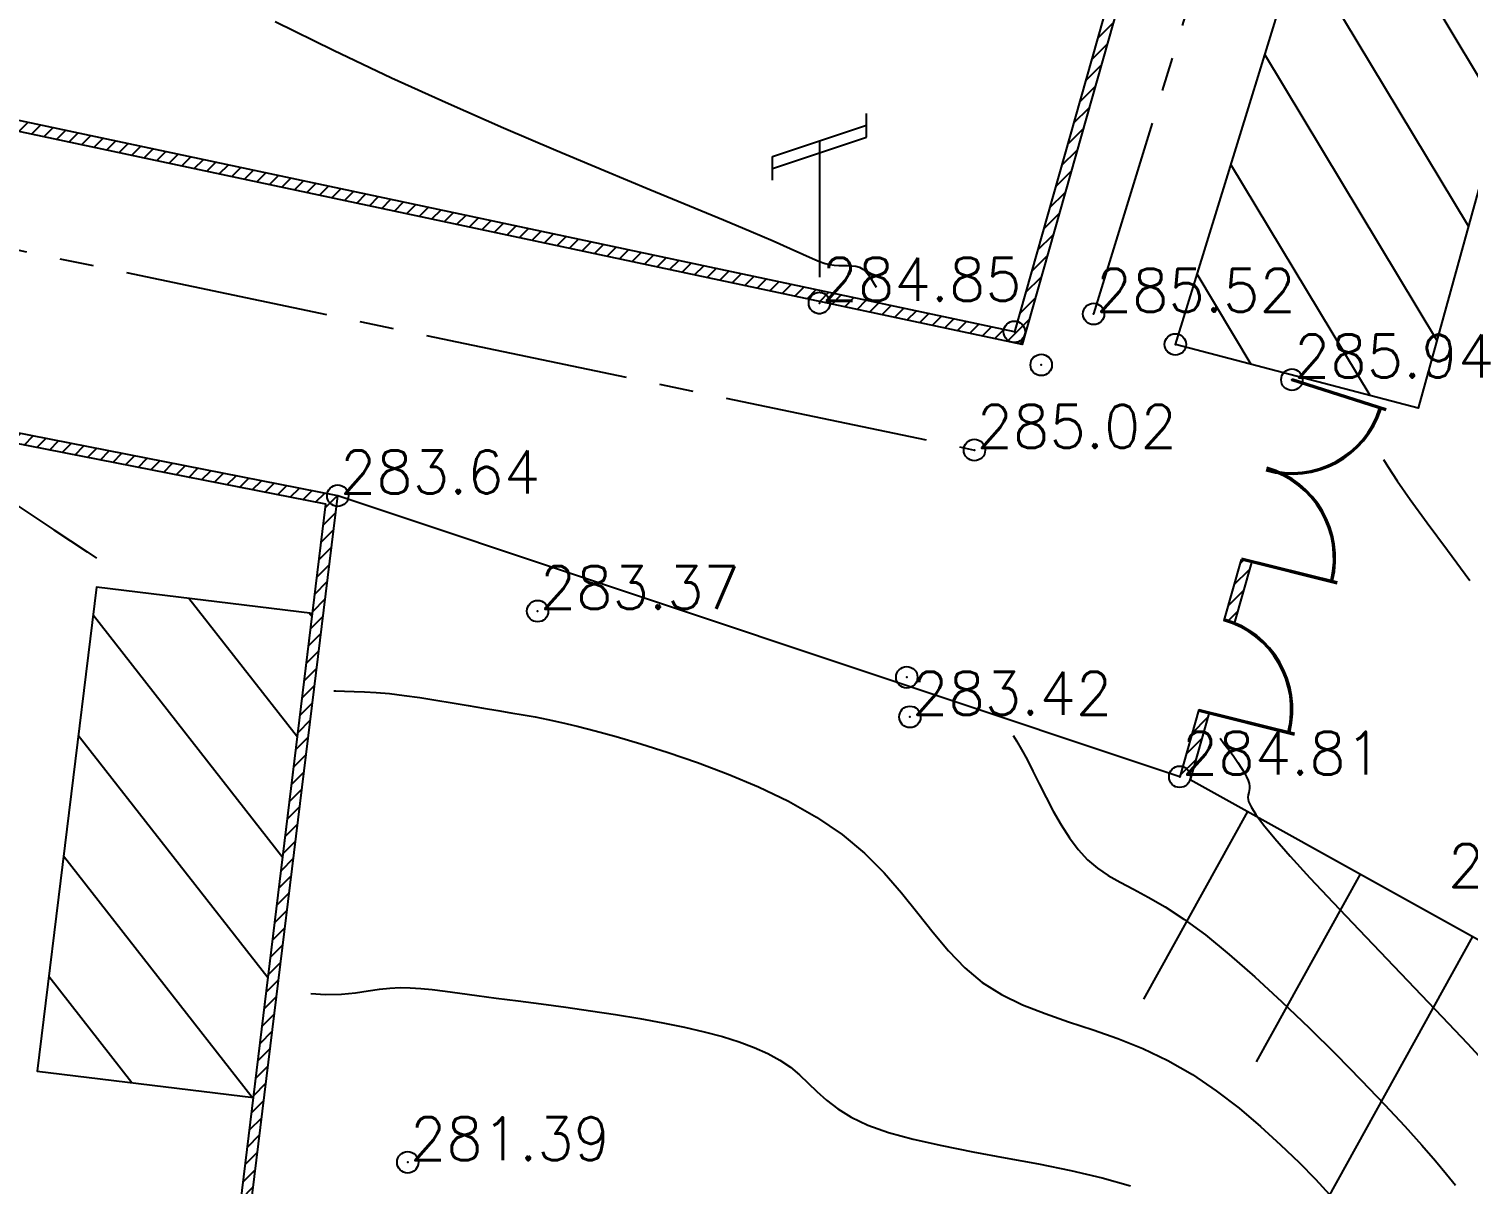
# Model space of a CAD drawing. Header units: millimetres. Extents: x 524954 to 526204, y 9523489 to 9524010.
# Drawn here: x 525845.08 to 525878.64, y 9523722.65 to 9523749.57 of the extents above; entities that cross this region are included whole.
import ezdxf
from ezdxf.enums import TextEntityAlignment as Align

# ---------------------------------------------------------------- set-up
doc = ezdxf.new("R2010")
doc.units = ezdxf.units.MM
doc.header["$PDMODE"] = 32
doc.header["$PDSIZE"] = 0.5
doc.linetypes.add('AXES2', pattern=[28.575, 19.05, -3.175, 3.175, -3.175])
doc.linetypes.add('CACHE2', pattern=[4.7625, 3.175, -1.5875])
for name, color, linetype in [('Axe_Piste', 3, 'AXES2'), ('Bati', 6, 'Continuous'), ('Bati_H', 1, 'Continuous'), ('Cloture', 7, 'Continuous'), ('CN_01_00', 3, 'Continuous'), ('CN_02_00', 4, 'Continuous'), ('CN_05_00', 6, 'Continuous'), ('Haut_Talus', 30, 'Continuous'), ('Murs', 1, 'Continuous'), ('Réseau_Electrique', 1, 'CACHE2'), ('Talus', 2, 'Continuous'), ('TopoAlt', 3, 'Continuous'), ('TOPOJIS', 7, 'Continuous')]:
    doc.layers.add(name, color=color, linetype=linetype)
doc.styles.add('Simplex 1.0', font='Simplex.shx', dxfattribs={"width": 0.99, "height": 1})
doc.linetypes.add('LIMITE1', pattern='A,6.35,-2.54,[133,ltypeshp.shx,S=2.54,R=0,X=-2.54,Y=0],-2.54,25.4', length=36.83)
pattern_1 = [(45, (0, 0), (-0.1767766952966, 0.1767766952966), [])]

# ---------------------------------------------------------------- blocks, each defined once
blk = doc.blocks.new('TCPOINT M')
at = {"color": 0}
blk.add_point((0, 0), dxfattribs=at)
at = {"layer": 'TopoAlt', "style": 'Simplex 1.0', "width": 0.99}
blk.add_attdef('ALT', (0.15, 0.15), '', height=1, dxfattribs=at)
blk = doc.blocks.new('e004')
at = {"color": 0}
blk.add_line((0, 3.777478), (0, 0.25), dxfattribs=at)
for points in [[(-1.096503, 3.137365), (-1.096503, 3.412949), (1.096503, 4.142007), (1.096503, 4.417591)], [(-1.096503, 2.861781), (-1.096503, 3.137365), (1.096503, 3.866423), (1.096503, 4.142007)]]:
    blk.add_lwpolyline(points, dxfattribs=at)
blk.add_circle((0, 0), 0.25, dxfattribs=at)

msp = doc.modelspace()

# ---------------------------------------------------------------- hatches: boundary and pattern name
at = {"layer": 'Bati_H'}
h = msp.add_hatch(dxfattribs=at)
h.set_pattern_fill('_U', color=256, scale=2, angle=-58.9291, style=0, pattern_type=0)
h.set_pattern_definition([(301.070916363, (0, 0), (1.7130583386, 1.0321972334), [])])
h.paths.add_polyline_path([(525923.191, 9523748.26), (525922.383, 9523745.003), (525881.585, 9523753.383), (525880.715, 9523752.455), (525877.469, 9523740.728), (525871.811, 9523742.213), (525875.508, 9523754.178), (525877.11, 9523758.739), (525878.976, 9523758.184), (525879.749, 9523762.513), (525924.55, 9523753.55), (525923.235, 9523748.249)])
h = msp.add_hatch(dxfattribs=at)
h.set_pattern_fill('_U', color=256, scale=2, angle=128.027, style=0, pattern_type=0)
h.set_pattern_definition([(128.02702112, (0, 0), (-1.5754406308, -1.2320660773), [])])
h.paths.add_polyline_path([(525850.317, 9523724.664), (525851.696, 9523735.944), (525846.657, 9523736.56), (525845.277, 9523725.281)])
at = {"layer": 'Murs'}
h = msp.add_hatch(dxfattribs=at)
h.set_pattern_fill('_U', color=256, scale=0.25, angle=45, style=0, pattern_type=0)
h.set_pattern_definition(pattern_1)
h.paths.add_polyline_path([(525874.373, 9523763.858), (525868.238, 9523742.215), (525828.739, 9523750.601), (525831.154, 9523766.338), (525831.401, 9523766.3), (525829.022, 9523750.796), (525868.061, 9523742.508), (525874.132, 9523763.926)])
h = msp.add_hatch(dxfattribs=at)
h.set_pattern_fill('_U', color=256, scale=0.25, angle=45, style=0, pattern_type=0)
h.set_pattern_definition(pattern_1)
h.paths.add_polyline_path([(525833.495, 9523742.374), (525829.981, 9523722.584), (525849.886, 9523719.086), (525852.284, 9523738.689), (525852.284, 9523738.689)])
h.paths.add_polyline_path([(525833.696, 9523742.079), (525830.271, 9523722.786), (525849.67, 9523719.377), (525852.007, 9523738.488)], flags=0)
h = msp.add_hatch(dxfattribs=at)
h.set_pattern_fill('_U', color=256, scale=0.25, angle=45, style=0, pattern_type=0)
h.set_pattern_definition(pattern_1)
h.paths.add_polyline_path([(525873.344, 9523737.199), (525872.942, 9523735.779), (525873.183, 9523735.711), (525873.584, 9523737.131)])
h = msp.add_hatch(dxfattribs=at)
h.set_pattern_fill('_U', color=256, scale=0.25, angle=45, style=0, pattern_type=0)
h.set_pattern_definition(pattern_1)
h.paths.add_polyline_path([(525872.357, 9523733.708), (525871.913, 9523732.139), (525872.154, 9523732.071), (525872.597, 9523733.64)])

# ---------------------------------------------------------------- linework, layer by layer
at = {"layer": 'Axe_Piste', "ltscale": 0.25, "flags": 128}
for points in [[(525875.469, 9523761.025), (525869.905, 9523742.924)], [(525748.441, 9523757.841), (525768.094, 9523754.579), (525783.07, 9523752.733), (525789.498, 9523752.619), (525809.979, 9523750.73), (525834.488, 9523746.577), (525867.128, 9523739.752)]]:
    msp.add_lwpolyline(points, dxfattribs=at)
at = {"layer": 'Bati', "flags": 128}
for points in [[(525923.191, 9523748.26), (525922.383, 9523745.003), (525881.585, 9523753.383), (525880.715, 9523752.455), (525877.469, 9523740.728), (525871.811, 9523742.213), (525875.508, 9523754.178), (525875.508, 9523754.178), (525877.11, 9523758.739), (525878.976, 9523758.184), (525879.749, 9523762.513), (525924.55, 9523753.55), (525923.235, 9523748.249)], [(525850.317, 9523724.664), (525851.696, 9523735.944), (525846.657, 9523736.56), (525845.277, 9523725.281)]]:
    msp.add_lwpolyline(points, close=True, dxfattribs=at)
at = {"layer": 'Cloture', "flags": 128}
for points in [[(525874.373, 9523763.858), (525868.238, 9523742.215), (525828.739, 9523750.601), (525831.154, 9523766.338)], [(525874.132, 9523763.926), (525868.061, 9523742.508), (525829.022, 9523750.796), (525831.401, 9523766.3)], [(525874.523, 9523741.377), (525876.716, 9523740.681)], [(525874.534, 9523741.411), (525876.727, 9523740.716)], [(525873.344, 9523737.199), (525872.942, 9523735.779)], [(525873.584, 9523737.131), (525873.183, 9523735.711)], [(525873.344, 9523737.199), (525875.577, 9523736.644)], [(525873.352, 9523737.235), (525875.586, 9523736.68)], [(525872.357, 9523733.708), (525871.913, 9523732.139)], [(525872.597, 9523733.64), (525872.154, 9523732.071)], [(525872.347, 9523733.673), (525874.58, 9523733.118)], [(525872.356, 9523733.708), (525874.589, 9523733.153)]]:
    msp.add_lwpolyline(points, dxfattribs=at)
for points in [[(525833.495, 9523742.374), (525829.981, 9523722.584), (525849.886, 9523719.086), (525852.284, 9523738.689), (525852.284, 9523738.689)], [(525833.696, 9523742.079), (525830.271, 9523722.786), (525849.67, 9523719.377), (525852.007, 9523738.488)]]:
    msp.add_lwpolyline(points, close=True, dxfattribs=at)
at = {"layer": 'Cloture', "linetype": 'LIMITE1', "ltscale": 0.1, "flags": 128}
msp.add_lwpolyline([(525871.913, 9523732.139), (525852.284, 9523738.689)], dxfattribs=at)
at = {"layer": 'Cloture'}
for centre, radius, start, end in [((525874.523, 9523741.377), 2.188, 254.1059, 342.4034), ((525874.523, 9523741.377), 2.152, 254.1059, 342.4034), ((525873.352, 9523737.235), 2.188, 346.0431, 74.3406), ((525873.352, 9523737.235), 2.152, 346.0431, 74.3406), ((525872.356, 9523733.708), 2.152, 346.0431, 74.3406), ((525872.356, 9523733.708), 2.188, 346.0431, 74.3406)]:
    msp.add_arc(centre, radius, start, end, dxfattribs=at)
at = {"layer": 'CN_01_00', "elevation": 283, "flags": 128}
for points in [[(525842.02, 9523740.253), (525842.231, 9523740.123), (525843.121, 9523739.558), (525843.995, 9523738.994), (525844.845, 9523738.438), (525845.662, 9523737.897), (525846.44, 9523737.379), (525846.655, 9523737.235)], [(525852.191, 9523734.145), (525852.235, 9523734.141), (525852.443, 9523734.133), (525852.663, 9523734.128), (525852.905, 9523734.122), (525853.179, 9523734.106), (525853.489, 9523734.077), (525853.831, 9523734.035), (525854.195, 9523733.983), (525854.571, 9523733.925), (525854.951, 9523733.863), (525855.324, 9523733.799), (525855.683, 9523733.738), (525856.017, 9523733.681), (525856.321, 9523733.631), (525856.606, 9523733.584), (525856.888, 9523733.534), (525857.182, 9523733.477), (525857.503, 9523733.407), (525857.865, 9523733.321), (525858.285, 9523733.211), (525858.776, 9523733.075), (525859.349, 9523732.906), (525859.989, 9523732.705), (525860.673, 9523732.471), (525861.382, 9523732.204), (525862.095, 9523731.903), (525862.789, 9523731.568), (525863.445, 9523731.199), (525864.042, 9523730.796), (525864.564, 9523730.36), (525865.021, 9523729.902), (525865.429, 9523729.432), (525865.806, 9523728.965), (525866.165, 9523728.51), (525866.525, 9523728.082), (525866.9, 9523727.691), (525867.306, 9523727.349), (525867.757, 9523727.065), (525868.248, 9523726.828), (525868.772, 9523726.622), (525869.323, 9523726.432), (525869.892, 9523726.243), (525870.472, 9523726.041), (525871.056, 9523725.809), (525871.638, 9523725.533), (525872.208, 9523725.202), (525872.763, 9523724.826), (525873.295, 9523724.418), (525873.798, 9523723.994), (525874.266, 9523723.567), (525874.694, 9523723.152), (525875.075, 9523722.762), (525875.403, 9523722.411)]]:
    msp.add_lwpolyline(points, dxfattribs=at)
at = {"layer": 'CN_02_00', "flags": 128}
for points, elevation in [([(525876.664, 9523739.534), (525876.762, 9523739.37), (525876.983, 9523739.034), (525877.287, 9523738.6), (525877.682, 9523738.056), (525878.153, 9523737.42), (525878.674, 9523736.716)], 286), ([(525868.026, 9523733.103), (525868.105, 9523732.981), (525868.225, 9523732.778), (525868.353, 9523732.543), (525868.49, 9523732.273), (525868.638, 9523731.975), (525868.796, 9523731.66), (525868.966, 9523731.339), (525869.147, 9523731.022), (525869.34, 9523730.72), (525869.545, 9523730.444), (525869.763, 9523730.204), (525869.996, 9523730.007), (525870.247, 9523729.839), (525870.524, 9523729.682), (525870.833, 9523729.52), (525871.18, 9523729.334), (525871.571, 9523729.106), (525872.012, 9523728.819), (525872.51, 9523728.454), (525873.066, 9523728.001), (525873.667, 9523727.475), (525874.294, 9523726.898), (525874.927, 9523726.29), (525875.549, 9523725.675), (525876.142, 9523725.073), (525876.685, 9523724.506), (525877.161, 9523723.996), (525877.557, 9523723.559), (525877.878, 9523723.192), (525878.136, 9523722.884), (525878.342, 9523722.626)], 284), ([(525851.654, 9523727.088), (525851.994, 9523727.064), (525852.369, 9523727.073), (525852.699, 9523727.106), (525852.992, 9523727.15), (525853.256, 9523727.191), (525853.501, 9523727.217), (525853.736, 9523727.229), (525853.971, 9523727.226), (525854.218, 9523727.21), (525854.486, 9523727.183), (525854.786, 9523727.146), (525855.129, 9523727.1), (525855.525, 9523727.046), (525855.98, 9523726.985), (525856.486, 9523726.919), (525857.029, 9523726.847), (525857.598, 9523726.769), (525858.178, 9523726.686), (525858.757, 9523726.598), (525859.323, 9523726.505), (525859.862, 9523726.407), (525860.364, 9523726.306), (525860.827, 9523726.199), (525861.252, 9523726.085), (525861.64, 9523725.963), (525861.991, 9523725.832), (525862.307, 9523725.691), (525862.588, 9523725.537), (525862.835, 9523725.371), (525863.052, 9523725.192), (525863.253, 9523725.001), (525863.456, 9523724.804), (525863.679, 9523724.605), (525863.94, 9523724.406), (525864.255, 9523724.212), (525864.643, 9523724.026), (525865.121, 9523723.852), (525865.701, 9523723.694), (525866.364, 9523723.546), (525867.087, 9523723.404), (525867.847, 9523723.264), (525868.618, 9523723.119), (525869.378, 9523722.965), (525870.101, 9523722.798), (525870.765, 9523722.611)], 282)]:
    msp.add_lwpolyline(points, dxfattribs=dict(at, elevation=elevation))
at = {"layer": 'CN_05_00', "elevation": 285, "flags": 128}
for points in [[(525850.822, 9523749.735), (525852.182, 9523749.066), (525853.535, 9523748.427), (525854.863, 9523747.824), (525856.148, 9523747.259), (525857.371, 9523746.736), (525858.515, 9523746.258), (525859.559, 9523745.826), (525860.487, 9523745.446), (525861.28, 9523745.119), (525861.924, 9523744.847), (525862.434, 9523744.626), (525862.829, 9523744.451), (525863.128, 9523744.317), (525863.351, 9523744.217), (525863.516, 9523744.147), (525863.643, 9523744.1), (525863.752, 9523744.072), (525863.858, 9523744.058), (525863.964, 9523744.053), (525864.068, 9523744.052), (525864.169, 9523744.051), (525864.267, 9523744.047), (525864.359, 9523744.035), (525864.446, 9523744.01), (525864.525, 9523743.969), (525864.596, 9523743.909), (525864.66, 9523743.832), (525864.72, 9523743.743), (525864.777, 9523743.645), (525864.832, 9523743.546)], [(525872.852, 9523733.036), (525872.944, 9523732.918), (525873.062, 9523732.763), (525873.172, 9523732.612), (525873.271, 9523732.47), (525873.356, 9523732.341), (525873.423, 9523732.23), (525873.473, 9523732.135), (525873.508, 9523732.054), (525873.53, 9523731.984), (525873.54, 9523731.923), (525873.541, 9523731.869), (525873.534, 9523731.819), (525873.521, 9523731.77), (525873.505, 9523731.72), (525873.5, 9523731.656), (525873.519, 9523731.567), (525873.578, 9523731.439), (525873.689, 9523731.26), (525873.868, 9523731.018), (525874.128, 9523730.7), (525874.485, 9523730.292), (525874.946, 9523729.789), (525875.492, 9523729.208), (525876.098, 9523728.571), (525876.739, 9523727.901), (525877.39, 9523727.22), (525878.025, 9523726.553), (525878.62, 9523725.922), (525879.149, 9523725.349)]]:
    msp.add_lwpolyline(points, dxfattribs=at)
at = {"layer": 'Haut_Talus', "flags": 128}
msp.add_lwpolyline([(525967.078, 9523715.393), (525957.192, 9523708.253), (525951.507, 9523706.558), (525940.086, 9523708.234), (525936.511, 9523709.489), (525930.217, 9523713.237), (525920.65, 9523712.519), (525913.717, 9523714.747), (525902.983, 9523716.877), (525892.035, 9523719.553), (525886.205, 9523722.816), (525884.458, 9523724.15), (525882.759, 9523726.185), (525872.154, 9523732.071)], dxfattribs=at)
at = {"layer": 'Talus'}
for p, q in [((525873.495, 9523731.327), (525871.069, 9523726.955)), ((525876.118, 9523729.871), (525873.692, 9523725.499)), ((525878.741, 9523728.415), (525871.462, 9523715.3))]:
    msp.add_line(p, q, dxfattribs=at)

# ---------------------------------------------------------------- block references
at = {"layer": 'Réseau_Electrique'}
msp.add_blockref('e004', (525863.512, 9523743.178), dxfattribs=at)
at = {"layer": 'TOPOJIS'}
ref = msp.add_blockref('TCPOINT M', (525863.512, 9523743.178, 284.85), dxfattribs=at)
ref.add_attrib('ALT', '284.85', (525863.562, 9523743.228, 284.85), dxfattribs={"layer": 'TopoAlt', "height": 1, "style": 'Simplex 1.0', "width": 0.99})
ref = msp.add_blockref('TCPOINT M', (525869.905, 9523742.924, 285.52), dxfattribs=at)
ref.add_attrib('ALT', '285.52', (525869.955, 9523742.974, 285.52), dxfattribs={"layer": 'TopoAlt', "height": 1, "style": 'Simplex 1.0', "width": 0.99})
for p in [(525868.057, 9523742.507, 285.16), (525871.811, 9523742.213, 285.84), (525868.683, 9523741.736, 285.08), (525865.55, 9523734.457, 283.64)]:
    msp.add_blockref('TCPOINT M', p, dxfattribs=at)
ref = msp.add_blockref('TCPOINT M', (525874.527, 9523741.391, 285.94), dxfattribs=at)
ref.add_attrib('ALT', '285.94', (525874.577, 9523741.441, 285.94), dxfattribs={"layer": 'TopoAlt', "height": 1, "style": 'Simplex 1.0', "width": 0.99})
ref = msp.add_blockref('TCPOINT M', (525867.128, 9523739.752, 285.02), dxfattribs=at)
ref.add_attrib('ALT', '285.02', (525867.178, 9523739.802, 285.02), dxfattribs={"layer": 'TopoAlt', "height": 1, "style": 'Simplex 1.0', "width": 0.99})
ref = msp.add_blockref('TCPOINT M', (525852.284, 9523738.689, 283.64), dxfattribs=at)
ref.add_attrib('ALT', '283.64', (525852.334, 9523738.739, 283.64), dxfattribs={"layer": 'TopoAlt', "height": 1, "style": 'Simplex 1.0', "width": 0.99})
ref = msp.add_blockref('TCPOINT M', (525856.942, 9523735.999, 283.37), dxfattribs=at)
ref.add_attrib('ALT', '283.37', (525856.992, 9523736.049, 283.37), dxfattribs={"layer": 'TopoAlt', "height": 1, "style": 'Simplex 1.0', "width": 0.99})
ref = msp.add_blockref('TCPOINT M', (525865.622, 9523733.536, 283.42), dxfattribs=at)
ref.add_attrib('ALT', '283.42', (525865.672, 9523733.586, 283.42), dxfattribs={"layer": 'TopoAlt', "height": 1, "style": 'Simplex 1.0', "width": 0.99})
ref = msp.add_blockref('TCPOINT M', (525871.913, 9523732.139, 284.81), dxfattribs=at)
ref.add_attrib('ALT', '284.81', (525871.963, 9523732.189, 284.81), dxfattribs={"layer": 'TopoAlt', "height": 1, "style": 'Simplex 1.0', "width": 0.99})
ref = msp.add_blockref('TCPOINT M', (525883.832, 9523729.52, 286.18), dxfattribs=at)
ref.add_attrib('ALT', '286.18', dxfattribs={"layer": 'TopoAlt', "height": 1, "style": 'Simplex 1.0', "width": 0.99}).set_placement((525882.832, 9523729.57, 286.18), align=Align.RIGHT)
ref = msp.add_blockref('TCPOINT M', (525853.915, 9523723.157, 281.39), dxfattribs=at)
ref.add_attrib('ALT', '281.39', (525853.965, 9523723.207, 281.39), dxfattribs={"layer": 'TopoAlt', "height": 1, "style": 'Simplex 1.0', "width": 0.99})

doc.saveas('drawing.dxf')
